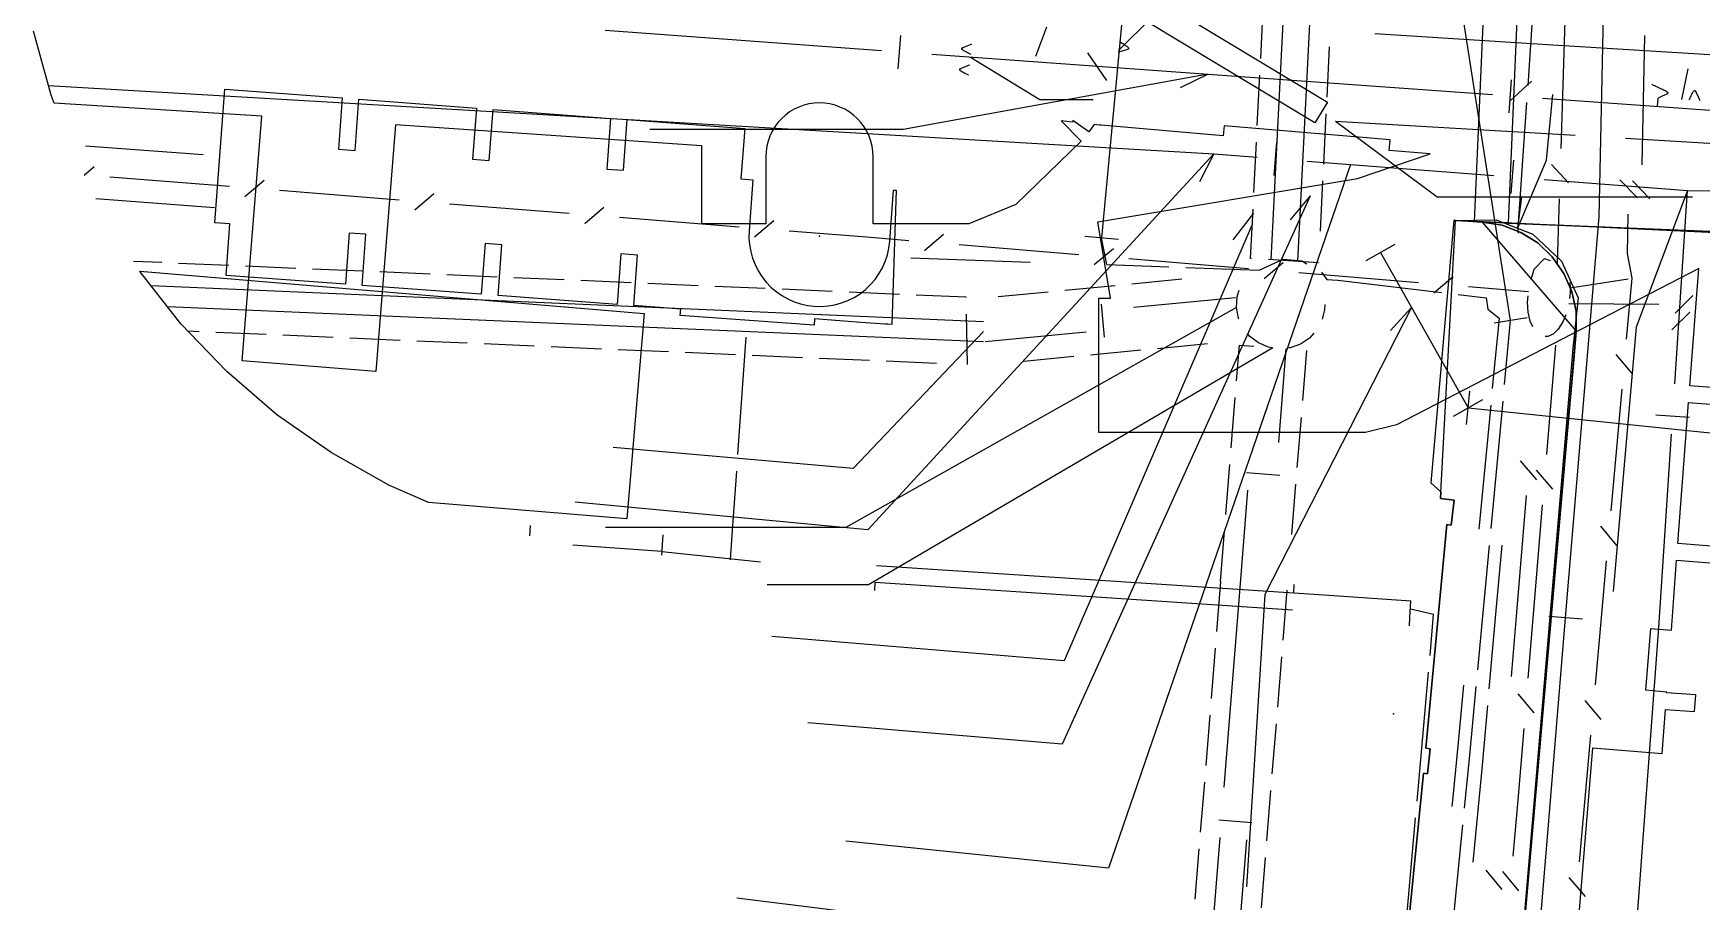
# Model space of a CAD drawing. Header units: metres. Extents: x 4550 to 4731, y 10605 to 11772.
# Drawn here: x 4605.96 to 4655.67, y 11188.23 to 11214.11 of the extents above; entities that cross this region are included whole.
import ezdxf

# ---------------------------------------------------------------- set-up
doc = ezdxf.new("R2010")
doc.units = ezdxf.units.M
for name, color, linetype in [('BOUNDARY', 7, 'Continuous'), ('BUILDING', 7, 'Continuous'), ('CURB', 7, 'Continuous'), ('ELECTR_CABLE', 7, 'Continuous'), ('ELECTR_CABLE_COMM', 7, 'Continuous'), ('GAS', 7, 'Continuous'), ('GROUND', 7, 'Continuous'), ('LAMP', 7, 'Continuous'), ('ROAD', 7, 'Continuous'), ('SEWER', 7, 'Continuous'), ('SIDEWALK_PATH', 7, 'Continuous'), ('TREE', 7, 'Continuous'), ('WATER_PIPELINE', 7, 'Continuous')]:
    doc.layers.add(name, color=color, linetype=linetype)

msp = doc.modelspace()

# ---------------------------------------------------------------- linework, layer by layer
at = {"layer": 'BOUNDARY'}
for points in [[(4674.76, 11336.34), (4670.81, 11251.59), (4677.122, 11251.296), (4676.61, 11237.56), (4675.455, 11237.528), (4671.363, 11237.706), (4671.247, 11234.631), (4670.178, 11233.668), (4669.658, 11218.523), (4669.454, 11216.514), (4668.544, 11216.586), (4666.299, 11216.734), (4650.273, 11217.071), (4649.9, 11208.453), (4665.988, 11207.795), (4668.437, 11207.555), (4668.195, 11205.088), (4668.369, 11201.986), (4667.361, 11189.295), (4667.078, 11189.318), (4666.881, 11186.841)], [(4646.779, 11185.96), (4647.379, 11192.054), (4647.503, 11192.041), (4647.578, 11192.787), (4647.454, 11192.801), (4648.08, 11199.466), (4648.21, 11199.451), (4648.295, 11200.196), (4647.89, 11200.242), (4648.339, 11208.534), (4648.902, 11208.499), (4649.274, 11217.098)]]:
    msp.add_lwpolyline(points, dxfattribs=at)
at = {"layer": 'BUILDING'}
msp.add_lwpolyline([(4624.154, 11205.759), (4623.64, 11199.633), (4617.729, 11200.129), (4616.552, 11200.644), (4614.832, 11201.61), (4613.215, 11202.74), (4611.717, 11204.025), (4610.353, 11205.45), (4609.137, 11207.004), (4609.127, 11207.019)], close=True, dxfattribs=at)
at = {"layer": 'CURB'}
for points in [[(4648.285, 11208.538), (4649.134, 11208.484)], [(4649.134, 11208.484), (4651.934, 11205.229)], [(4651.934, 11205.229), (4651.86, 11204.383)], [(4651.86, 11204.383), (4651.627, 11201.719)], [(4651.627, 11201.719), (4649.787, 11180.685)]]:
    msp.add_lwpolyline(points, dxfattribs=at)
at = {"layer": 'ELECTR_CABLE'}
for points in [[(4651.617, 11196.688), (4652.611, 11208.636), (4653.483, 11248.793)], [(4638.866, 11219.585), (4638.252, 11212.981), (4637.79, 11208.017)], [(4651.702, 11216.133), (4651.495, 11215.962), (4650.611, 11214.36), (4650.487, 11212.551)], [(4649.976, 11205.548), (4648.374, 11215.796)], [(4638.291, 11213.593), (4639.291, 11214.593), (4640.885, 11214.593)], [(4636.15, 11214.29), (4635.816, 11213.417)], [(4633.891, 11213.482), (4633.877, 11213.488), (4633.831, 11213.511), (4633.811, 11213.521), (4633.78, 11213.537), (4633.746, 11213.554), (4633.724, 11213.567), (4633.702, 11213.58), (4633.686, 11213.589), (4633.67, 11213.6), (4633.661, 11213.607), (4633.653, 11213.613), (4633.646, 11213.619), (4633.644, 11213.621), (4633.641, 11213.624), (4633.636, 11213.629), (4633.634, 11213.632), (4633.632, 11213.634), (4633.63, 11213.637), (4633.628, 11213.64), (4633.626, 11213.644), (4633.625, 11213.646), (4633.625, 11213.648), (4633.624, 11213.649), (4633.624, 11213.651), (4633.624, 11213.652), (4633.624, 11213.654), (4633.624, 11213.656), (4633.624, 11213.658), (4633.624, 11213.659), (4633.625, 11213.66), (4633.625, 11213.661), (4633.625, 11213.662), (4633.626, 11213.663), (4633.627, 11213.665), (4633.628, 11213.666), (4633.629, 11213.668), (4633.63, 11213.669), (4633.631, 11213.67), (4633.632, 11213.671), (4633.633, 11213.672), (4633.634, 11213.673), (4633.635, 11213.674), (4633.638, 11213.676), (4633.64, 11213.677), (4633.643, 11213.679), (4633.647, 11213.681), (4633.651, 11213.682), (4633.659, 11213.686), (4633.751, 11213.723), (4633.781, 11213.735), (4633.883, 11213.776), (4633.923, 11213.792)], [(4638.344, 11213.852), (4638.357, 11213.844), (4638.401, 11213.817), (4638.42, 11213.805), (4638.449, 11213.787), (4638.481, 11213.766), (4638.502, 11213.751), (4638.523, 11213.736), (4638.538, 11213.725), (4638.552, 11213.713), (4638.561, 11213.705), (4638.568, 11213.698), (4638.574, 11213.692), (4638.577, 11213.689), (4638.579, 11213.686), (4638.583, 11213.681), (4638.586, 11213.678), (4638.587, 11213.675), (4638.589, 11213.672), (4638.59, 11213.669), (4638.592, 11213.665), (4638.592, 11213.663), (4638.593, 11213.661), (4638.593, 11213.66), (4638.593, 11213.658), (4638.593, 11213.657), (4638.593, 11213.655), (4638.593, 11213.653), (4638.593, 11213.651), (4638.592, 11213.65), (4638.592, 11213.649), (4638.591, 11213.648), (4638.591, 11213.647), (4638.59, 11213.646), (4638.589, 11213.645), (4638.588, 11213.643), (4638.587, 11213.642), (4638.586, 11213.641), (4638.585, 11213.64), (4638.584, 11213.639), (4638.582, 11213.638), (4638.581, 11213.637), (4638.58, 11213.636), (4638.577, 11213.635), (4638.575, 11213.634), (4638.572, 11213.632), (4638.567, 11213.631), (4638.563, 11213.629), (4638.556, 11213.627), (4638.46, 11213.598), (4638.428, 11213.589), (4638.323, 11213.559), (4638.282, 11213.547)], [(4633.827, 11212.861), (4633.813, 11212.868), (4633.767, 11212.89), (4633.746, 11212.901), (4633.716, 11212.916), (4633.682, 11212.934), (4633.659, 11212.946), (4633.637, 11212.959), (4633.621, 11212.969), (4633.606, 11212.979), (4633.596, 11212.986), (4633.588, 11212.992), (4633.582, 11212.998), (4633.579, 11213.001), (4633.576, 11213.003), (4633.572, 11213.008), (4633.569, 11213.011), (4633.567, 11213.014), (4633.565, 11213.017), (4633.564, 11213.02), (4633.562, 11213.023), (4633.561, 11213.025), (4633.56, 11213.027), (4633.56, 11213.028), (4633.56, 11213.03), (4633.559, 11213.031), (4633.559, 11213.034), (4633.559, 11213.035), (4633.56, 11213.037), (4633.56, 11213.038), (4633.56, 11213.039), (4633.56, 11213.04), (4633.561, 11213.041), (4633.561, 11213.042), (4633.562, 11213.044), (4633.563, 11213.045), (4633.564, 11213.047), (4633.565, 11213.048), (4633.566, 11213.049), (4633.567, 11213.05), (4633.568, 11213.051), (4633.57, 11213.052), (4633.571, 11213.053), (4633.573, 11213.055), (4633.575, 11213.056), (4633.579, 11213.058), (4633.583, 11213.06), (4633.587, 11213.062), (4633.594, 11213.065), (4633.686, 11213.103), (4633.717, 11213.115), (4633.819, 11213.156), (4633.859, 11213.171)], [(4633.882, 11213.396), (4635.947, 11212.141), (4637.542, 11212.141)], [(4655.075, 11212.14), (4655.272, 11213.053)], [(4654.386, 11212.491), (4654.372, 11212.497), (4654.325, 11212.517), (4654.304, 11212.526), (4654.272, 11212.54), (4654.238, 11212.556), (4654.214, 11212.568), (4654.191, 11212.579), (4654.189, 11212.58)], [(4650.197, 11208.31), (4651.047, 11210.328), (4651.238, 11212.281)], [(4650.453, 11212.052), (4650.197, 11208.31), (4650.203, 11208.149)], [(4654.35, 11211.93), (4654.37, 11212.18)], [(4654.386, 11212.491), (4654.4, 11212.485), (4654.447, 11212.465), (4654.468, 11212.456), (4654.499, 11212.442), (4654.534, 11212.426), (4654.558, 11212.415), (4654.58, 11212.403), (4654.596, 11212.394), (4654.613, 11212.385), (4654.623, 11212.378), (4654.631, 11212.373), (4654.637, 11212.367), (4654.64, 11212.365), (4654.643, 11212.362), (4654.648, 11212.358), (4654.651, 11212.355), (4654.653, 11212.352), (4654.655, 11212.35), (4654.657, 11212.347), (4654.659, 11212.343), (4654.66, 11212.341), (4654.66, 11212.34), (4654.661, 11212.338), (4654.661, 11212.336), (4654.662, 11212.335), (4654.662, 11212.333), (4654.662, 11212.331), (4654.662, 11212.329), (4654.661, 11212.328), (4654.661, 11212.327), (4654.661, 11212.326), (4654.661, 11212.325), (4654.66, 11212.324), (4654.659, 11212.323), (4654.659, 11212.321), (4654.657, 11212.319), (4654.657, 11212.318), (4654.656, 11212.317), (4654.655, 11212.316), (4654.654, 11212.315), (4654.652, 11212.314), (4654.651, 11212.313), (4654.649, 11212.311), (4654.647, 11212.31), (4654.644, 11212.308), (4654.64, 11212.305), (4654.636, 11212.303), (4654.629, 11212.3), (4654.539, 11212.257), (4654.509, 11212.244), (4654.409, 11212.198), (4654.37, 11212.18)], [(4655.304, 11212.127), (4655.31, 11212.141), (4655.331, 11212.188), (4655.34, 11212.209), (4655.354, 11212.24), (4655.37, 11212.275), (4655.381, 11212.298), (4655.393, 11212.321), (4655.402, 11212.337), (4655.412, 11212.353), (4655.418, 11212.363), (4655.424, 11212.371), (4655.429, 11212.378), (4655.432, 11212.381), (4655.434, 11212.384), (4655.439, 11212.388), (4655.442, 11212.391), (4655.445, 11212.393), (4655.447, 11212.395), (4655.45, 11212.397), (4655.453, 11212.399), (4655.456, 11212.4), (4655.457, 11212.401), (4655.459, 11212.401), (4655.46, 11212.402), (4655.462, 11212.402), (4655.464, 11212.402), (4655.466, 11212.402), (4655.468, 11212.402), (4655.468, 11212.402), (4655.47, 11212.402), (4655.471, 11212.401), (4655.472, 11212.401), (4655.473, 11212.4), (4655.474, 11212.4), (4655.476, 11212.399), (4655.478, 11212.398), (4655.479, 11212.397), (4655.48, 11212.396), (4655.481, 11212.395), (4655.482, 11212.394), (4655.483, 11212.393), (4655.484, 11212.392), (4655.486, 11212.389), (4655.487, 11212.387), (4655.489, 11212.384), (4655.491, 11212.38), (4655.493, 11212.376), (4655.497, 11212.369), (4655.539, 11212.279), (4655.552, 11212.248), (4655.598, 11212.149), (4655.616, 11212.109)], [(4607.513, 11210.759), (4611.012, 11210.493)], [(4607.82, 11209.183), (4611.35, 11208.922)], [(4650.197, 11208.31), (4650.316, 11209.236)], [(4637.292, 11208.063), (4638.288, 11207.971)], [(4637.94, 11207.215), (4637.79, 11208.017)], [(4632.101, 11207.414), (4635.661, 11207.293)], [(4637.94, 11207.215), (4639.794, 11207.148)], [(4640.294, 11207.13), (4642.483, 11207.051), (4643.201, 11207.382), (4643.754, 11207.327), (4643.905, 11207.24)], [(4644.337, 11206.99), (4644.499, 11206.775), (4644.83, 11206.747), (4647.918, 11206.38)], [(4648.414, 11206.321), (4649.248, 11206.222), (4649.303, 11205.891), (4649.635, 11205.614), (4649.432, 11203.52)], [(4650.47, 11205.625), (4649.482, 11205.471)], [(4649.798, 11203.646), (4649.976, 11205.548)], [(4627.191, 11205.053), (4626.94, 11201.553)], [(4649.395, 11199.345), (4649.751, 11203.148)], [(4649.384, 11203.023), (4649.027, 11199.329)], [(4626.904, 11201.055), (4626.778, 11199.304)], [(4620.758, 11199.441), (4620.736, 11199.133)], [(4624.717, 11199.16), (4624.674, 11198.554)], [(4626.778, 11199.304), (4626.715, 11198.416)], [(4624.682, 11198.661), (4622.034, 11198.849)], [(4624.682, 11198.661), (4627.623, 11198.355)], [(4649.17, 11196.946), (4649.348, 11198.847)], [(4649.716, 11198.854), (4649.54, 11196.907)], [(4631.077, 11198.247), (4643.513, 11197.429)], [(4631.028, 11197.499), (4631.044, 11197.749)], [(4631.045, 11197.749), (4643.48, 11196.93)], [(4643.513, 11197.429), (4643.53, 11197.678)], [(4643.518, 11197.428), (4644.706, 11197.35), (4647.008, 11197.198)], [(4646.976, 11196.7), (4647.008, 11197.198)], [(4646.959, 11196.45), (4646.975, 11196.7)], [(4647.575, 11195.566), (4647.683, 11196.783), (4646.992, 11196.949)], [(4649.001, 11195.133), (4649.17, 11196.946)], [(4649.54, 11196.907), (4649.33, 11194.571)], [(4649.857, 11175.53), (4651.063, 11190.03), (4651.617, 11196.688)], [(4652.115, 11196.646), (4651.119, 11196.729)], [(4647.19, 11191.219), (4647.441, 11194.048), (4647.531, 11195.068)], [(4648.577, 11194.679), (4648.411, 11192.971), (4648.254, 11191.346), (4648.229, 11191.062)], [(4648.606, 11191.012), (4648.762, 11192.583), (4648.954, 11194.636)], [(4649.285, 11194.073), (4649.115, 11192.191), (4648.854, 11189.403)], [(4646.804, 11186.873), (4647.146, 11190.721)], [(4648.196, 11186.892), (4648.556, 11190.515)]]:
    msp.add_lwpolyline(points, dxfattribs=at)
msp.add_lwpolyline([(4615.659, 11212.145), (4619.158, 11211.878), (4619.043, 11210.36), (4619.541, 11210.323), (4619.657, 11211.84), (4623.156, 11211.574), (4623.041, 11210.065), (4623.54, 11210.028), (4623.655, 11211.536), (4627.154, 11211.269), (4627.039, 11209.769), (4627.398, 11209.742), (4627.286, 11208.221), (4627.281, 11208.015), (4627.296, 11207.81), (4627.331, 11207.607), (4627.386, 11207.408), (4627.46, 11207.216), (4627.553, 11207.032), (4627.663, 11206.858), (4627.79, 11206.695), (4627.932, 11206.546), (4628.088, 11206.411), (4628.256, 11206.293), (4628.436, 11206.191), (4628.624, 11206.107), (4628.82, 11206.043), (4629.021, 11205.997), (4629.225, 11205.972), (4629.431, 11205.967), (4629.637, 11205.982), (4629.84, 11206.017), (4630.039, 11206.072), (4630.231, 11206.147), (4630.415, 11206.239), (4630.589, 11206.349), (4630.752, 11206.476), (4630.901, 11206.618), (4631.036, 11206.774), (4631.154, 11206.943), (4631.256, 11207.122), (4631.339, 11207.31), (4631.404, 11207.506), (4631.449, 11207.707), (4631.474, 11207.912), (4631.587, 11209.433), (4631.594, 11209.433), (4631.67, 11209.43), (4631.533, 11205.433), (4631.418, 11205.437), (4631.339, 11205.441), (4630.617, 11205.494), (4629.235, 11205.596), (4629.221, 11205.409), (4625.232, 11205.696), (4625.246, 11205.891), (4623.852, 11205.994), (4623.963, 11207.501), (4623.465, 11207.539), (4623.353, 11206.031), (4619.802, 11206.293), (4619.914, 11207.809), (4619.415, 11207.847), (4619.303, 11206.33), (4615.751, 11206.592), (4615.864, 11208.118), (4615.366, 11208.156), (4615.253, 11206.629), (4611.701, 11206.891), (4611.814, 11208.426), (4611.358, 11208.461), (4611.662, 11212.449), (4615.161, 11212.183), (4615.045, 11210.655), (4615.543, 11210.618)], close=True, dxfattribs=at)
at = {"layer": 'ELECTR_CABLE_COMM'}
for points in [[(4651.597, 11214.486), (4651.473, 11210.673)], [(4653.964, 11214.043), (4653.884, 11210.194)], [(4607.468, 11209.88), (4607.768, 11210.136)], [(4651.193, 11210.197), (4651.705, 11209.65)], [(4608.23, 11209.833), (4611.797, 11209.55)], [(4612.26, 11209.247), (4612.83, 11209.734)], [(4653.755, 11209.203), (4653.232, 11209.74)], [(4653.609, 11209.714), (4654.128, 11209.173)], [(4613.293, 11209.431), (4616.86, 11209.148)], [(4617.322, 11208.845), (4617.892, 11209.332)], [(4651.425, 11209.174), (4651.363, 11207.267)], [(4618.355, 11209.029), (4621.922, 11208.746)], [(4622.384, 11208.444), (4622.955, 11208.93)], [(4623.417, 11208.627), (4626.984, 11208.344)], [(4653.595, 11206.807), (4653.465, 11207.546), (4653.482, 11208.722)], [(4627.447, 11208.042), (4628.017, 11208.528)], [(4628.48, 11208.226), (4630.795, 11208.042), (4632.046, 11207.938)], [(4632.508, 11207.634), (4633.08, 11208.119)], [(4633.541, 11207.815), (4637.107, 11207.52)], [(4637.569, 11207.215), (4638.141, 11207.7)], [(4645.668, 11207.335), (4646.54, 11207.825)], [(4646.104, 11207.58), (4648.71, 11202.947)], [(4638.602, 11207.396), (4642.168, 11207.101)], [(4642.63, 11206.797), (4643.202, 11207.281)], [(4650.59, 11206.775), (4650.676, 11207.075), (4650.984, 11207.402), (4651.159, 11207.34)], [(4643.663, 11206.977), (4647.229, 11206.682)], [(4647.691, 11206.378), (4648.263, 11206.862)], [(4651.745, 11206.678), (4651.747, 11206.52), (4651.75, 11206.378), (4651.73, 11206.205)], [(4651.747, 11206.52), (4653.477, 11206.789)], [(4653.432, 11204.996), (4653.595, 11206.807)], [(4648.724, 11206.558), (4650.507, 11206.411)], [(4650.635, 11205.36), (4650.561, 11205.532), (4650.503, 11205.8), (4650.484, 11206.099), (4650.498, 11206.285)], [(4654.876, 11205.767), (4655.41, 11206.292)], [(4647.026, 11205.939), (4642.651, 11197.386), (4642.104, 11188.67)], [(4647.026, 11205.939), (4646.394, 11205.252)], [(4651.619, 11205.719), (4651.532, 11205.507), (4651.397, 11205.294), (4651.244, 11205.145), (4651.083, 11205.071), (4651.008, 11205.073)], [(4651.712, 11206.059), (4654.393, 11206.036)], [(4654.778, 11205.268), (4655.313, 11205.793)], [(4651.313, 11204.817), (4651.043, 11201.551)], [(4653.605, 11203.962), (4653.125, 11204.537)], [(4648.274, 11202.702), (4649.146, 11203.192)], [(4648.659, 11202.45), (4648.761, 11203.444)], [(4652.972, 11199.881), (4653.298, 11203.502)], [(4648.71, 11202.947), (4664.2, 11201.35)], [(4650.261, 11201.369), (4650.745, 11200.797)], [(4650.739, 11201.089), (4651.224, 11200.518)], [(4650.441, 11200.336), (4650.152, 11196.842)], [(4650.92, 11200.056), (4650.65, 11196.79)], [(4653.145, 11198.846), (4652.664, 11199.422)], [(4652.674, 11196.576), (4652.837, 11198.387)], [(4650.152, 11196.842), (4649.995, 11194.935)], [(4650.65, 11196.79), (4650.492, 11194.886)], [(4652.504, 11194.686), (4652.674, 11196.576)], [(4650.188, 11194.425), (4650.673, 11193.853)], [(4652.677, 11193.652), (4652.197, 11194.227)], [(4650.369, 11193.391), (4650.192, 11191.251), (4650.042, 11189.585)], [(4652.03, 11189.412), (4652.37, 11193.192)], [(4649.236, 11189.169), (4649.716, 11188.594)], [(4649.734, 11189.126), (4650.215, 11188.55)], [(4652.204, 11188.378), (4651.722, 11188.952)]]:
    msp.add_lwpolyline(points, dxfattribs=at)
at = {"layer": 'GAS'}
for points in [[(4656.231, 11203.535), (4655.32, 11203.604), (4655.584, 11207.097), (4646.576, 11202.438), (4645.657, 11202.215), (4637.707, 11202.215), (4637.707, 11206.215), (4638.058, 11206.215), (4637.678, 11208.494), (4645.411, 11209.784), (4647.579, 11210.515), (4646.356, 11210.621), (4646.384, 11210.938), (4641.442, 11211.355), (4641.415, 11211.051), (4637.776, 11211.368), (4637.726, 11211.373), (4637.566, 11211.391), (4637.409, 11211.171), (4636.929, 11211.512), (4636.924, 11211.464), (4636.588, 11211.501), (4637.176, 11210.898), (4635.231, 11209.002), (4633.835, 11208.434), (4630.98, 11208.434), (4630.98, 11210.434), (4630.972, 11210.59), (4630.949, 11210.746), (4630.911, 11210.898), (4630.858, 11211.046), (4630.791, 11211.188), (4630.711, 11211.322), (4630.617, 11211.449), (4630.512, 11211.565), (4630.395, 11211.67), (4630.269, 11211.764), (4630.134, 11211.845), (4629.992, 11211.912), (4629.845, 11211.965), (4629.692, 11212.003), (4629.537, 11212.026), (4629.38, 11212.034), (4629.223, 11212.026), (4629.068, 11212.003), (4628.916, 11211.965), (4628.768, 11211.912), (4628.626, 11211.845), (4628.491, 11211.764), (4628.365, 11211.67), (4628.249, 11211.565), (4628.143, 11211.449), (4628.05, 11211.322), (4627.969, 11211.188), (4627.902, 11211.046), (4627.849, 11210.898), (4627.811, 11210.746), (4627.788, 11210.59), (4627.78, 11210.434), (4627.78, 11208.434), (4625.877, 11208.434), (4625.877, 11210.753), (4616.751, 11211.382), (4616.16, 11204.026), (4612.173, 11204.346), (4612.759, 11211.64), (4606.572, 11212.032), (4606.481, 11212.269), (4605.955, 11214.17)], [(4656.459, 11198.786), (4654.963, 11198.899), (4655.282, 11203.105), (4656.191, 11203.036)], [(4651.11, 11176.748), (4652.431, 11192.808), (4654.489, 11192.639), (4654.589, 11193.956), (4655.457, 11193.891), (4655.497, 11194.389), (4654.626, 11194.455), (4654.628, 11194.476), (4654.003, 11194.526), (4654.151, 11196.371), (4654.768, 11196.322), (4654.925, 11198.401), (4656.421, 11198.287)]]:
    msp.add_lwpolyline(points, dxfattribs=at)
at = {"layer": 'GROUND'}
msp.add_lwpolyline([(4649.274, 11217.098), (4649.574, 11217.086), (4650.162, 11217.052), (4650.273, 11217.071), (4649.901, 11208.46), (4649.769, 11208.466), (4649.791, 11208.457), (4649.134, 11208.484), (4648.902, 11208.499)], close=True, dxfattribs=at)
at = {"layer": 'LAMP'}
msp.add_point((4646.49, 11193.824), dxfattribs=at)
at = {"layer": 'ROAD'}
for points in [[(4658.801, 11160.843), (4662.645, 11204.46), (4663.48, 11205.955), (4664.747, 11207.03), (4666.307, 11207.604), (4668.019, 11207.596), (4648.339, 11208.534), (4649.55, 11208.552), (4650.64, 11208.124), (4651.493, 11207.322), (4651.995, 11206.22), (4651.835, 11204.716), (4648.788, 11169.266)], [(4658.901, 11161.33), (4662.707, 11205.069), (4663.007, 11206.141), (4663.653, 11207.006), (4664.562, 11207.587), (4665.653, 11207.809), (4649.134, 11208.484), (4649.726, 11208.387), (4650.282, 11208.176), (4650.785, 11207.86), (4651.22, 11207.446), (4651.564, 11206.955), (4651.801, 11206.41), (4651.927, 11205.829), (4651.934, 11205.229), (4649.787, 11180.685)]]:
    msp.add_lwpolyline(points, dxfattribs=at)
at = {"layer": 'SEWER'}
for points in [[(4635.185, 11216.848), (4635.557, 11217.464), (4644.519, 11212.056), (4644.147, 11211.44), (4635.185, 11216.848)], [(4642.842, 11207.354), (4643.335, 11217.195)], [(4643.641, 11207.314), (4644.134, 11217.155)], [(4642.531, 11213.358), (4642.607, 11214.856)], [(4622.991, 11214.199), (4631.231, 11213.598)], [(4631.793, 11214.042), (4631.721, 11213.054)], [(4644.573, 11213.707), (4644.499, 11212.208)], [(4632.727, 11213.488), (4640.967, 11212.887)], [(4637.366, 11213.525), (4637.935, 11212.702)], [(4640.967, 11212.887), (4631.877, 11211.238), (4624.322, 11211.238)], [(4640.967, 11212.887), (4640.126, 11212.48)], [(4640.967, 11212.887), (4649.434, 11212.281)], [(4642.429, 11211.361), (4642.505, 11212.859)], [(4649.996, 11212.726), (4649.925, 11211.738)], [(4649.951, 11212.09), (4650.595, 11212.683)], [(4650.931, 11212.173), (4659.398, 11211.567)], [(4644.474, 11211.709), (4644.4, 11210.211)], [(4644.76, 11211.49), (4651.905, 11211.07)], [(4644.76, 11211.49), (4647.785, 11209.231), (4655.397, 11209.231)], [(4642.327, 11209.363), (4642.404, 11210.861)], [(4653.402, 11210.981), (4660.547, 11210.561)], [(4644.375, 11209.711), (4644.301, 11208.213)], [(4644.004, 11209.27), (4636.614, 11192.918), (4629.03, 11193.56)], [(4644.004, 11209.27), (4643.406, 11208.553)], [(4642.319, 11208.744), (4641.703, 11207.955)], [(4642.259, 11207.395), (4642.227, 11207.397), (4642.302, 11208.864)], [(4642.279, 11208.408), (4636.669, 11195.402), (4627.965, 11196.127)], [(4609.782, 11207.275), (4608.942, 11207.311)], [(4611.78, 11207.189), (4610.282, 11207.253)], [(4613.778, 11207.103), (4612.28, 11207.167)], [(4615.777, 11207.017), (4614.278, 11207.081)], [(4644.255, 11207.27), (4642.758, 11207.364)], [(4609.463, 11206.588), (4634.267, 11205.52)], [(4617.775, 11206.931), (4616.276, 11206.995)], [(4619.773, 11206.845), (4618.274, 11206.909)], [(4621.771, 11206.759), (4620.272, 11206.823)], [(4623.769, 11206.673), (4622.271, 11206.737)], [(4625.767, 11206.587), (4624.269, 11206.651)], [(4636.696, 11206.455), (4638.189, 11206.597)], [(4638.687, 11206.645), (4640.18, 11206.787)], [(4627.766, 11206.501), (4626.267, 11206.565)], [(4629.764, 11206.415), (4628.265, 11206.479)], [(4631.762, 11206.329), (4630.263, 11206.393)], [(4633.756, 11206.239), (4633.756, 11206.243), (4632.261, 11206.307)], [(4634.705, 11206.266), (4636.198, 11206.408)], [(4638.744, 11205.947), (4641.783, 11206.236)], [(4641.88, 11205.593), (4641.868, 11205.619), (4641.807, 11205.937), (4641.826, 11206.261), (4641.886, 11206.45)], [(4609.949, 11205.966), (4634.267, 11204.92)], [(4641.807, 11205.937), (4630.166, 11199.379), (4623.001, 11199.379)], [(4633.795, 11204.239), (4633.766, 11205.739)], [(4637.771, 11206.04), (4637.865, 11205.053)], [(4644.438, 11206.022), (4644.429, 11205.868), (4644.362, 11205.593)], [(4610.555, 11205.24), (4610.892, 11205.225)], [(4611.392, 11205.204), (4612.891, 11205.139)], [(4613.39, 11205.118), (4614.889, 11205.053)], [(4634.267, 11205.22), (4630.381, 11201.133), (4623.236, 11201.761)], [(4634.322, 11204.924), (4637.331, 11205.21)], [(4642.874, 11204.738), (4642.767, 11204.754), (4642.468, 11204.879), (4642.208, 11205.074), (4642.134, 11205.166)], [(4644.11, 11205.167), (4643.984, 11205.027), (4643.714, 11204.847), (4643.409, 11204.738), (4643.37, 11204.734)], [(4615.388, 11205.032), (4616.887, 11204.967)], [(4617.386, 11204.946), (4618.885, 11204.881)], [(4619.385, 11204.86), (4620.883, 11204.795)], [(4621.383, 11204.774), (4622.881, 11204.709)], [(4623.381, 11204.688), (4624.879, 11204.623)], [(4625.379, 11204.602), (4626.878, 11204.537)], [(4642.894, 11204.735), (4630.845, 11197.667), (4627.823, 11197.667)], [(4638.955, 11204.662), (4637.462, 11204.52)], [(4640.946, 11204.851), (4639.453, 11204.709)], [(4641.812, 11203.752), (4641.897, 11204.815), (4642.329, 11204.781)], [(4643.068, 11201.913), (4643.293, 11204.706)], [(4643.891, 11204.655), (4643.771, 11203.16)], [(4627.377, 11204.516), (4628.876, 11204.451)], [(4629.375, 11204.43), (4630.874, 11204.365)], [(4631.373, 11204.344), (4632.872, 11204.279)], [(4636.964, 11204.472), (4635.471, 11204.331)], [(4641.652, 11201.758), (4641.772, 11203.254)], [(4643.731, 11202.661), (4643.61, 11201.166)], [(4641.491, 11199.765), (4641.611, 11201.26)], [(4642.11, 11201.019), (4643.097, 11200.939)], [(4643.57, 11200.668), (4643.45, 11199.173)], [(4641.928, 11197.708), (4642.151, 11200.489)], [(4641.331, 11197.771), (4641.451, 11199.267)], [(4641.331, 11197.771), (4641.211, 11196.276)], [(4641.44, 11191.636), (4641.928, 11197.708)], [(4643.197, 11196.021), (4643.317, 11197.516)], [(4641.171, 11195.778), (4641.051, 11194.283)], [(4643.037, 11194.028), (4643.157, 11195.523)], [(4641.011, 11193.784), (4640.89, 11192.289)], [(4642.876, 11192.034), (4642.997, 11193.529)], [(4640.85, 11191.791), (4640.73, 11190.295)], [(4642.716, 11190.041), (4642.836, 11191.536)], [(4641.278, 11190.67), (4642.265, 11190.59)], [(4640.69, 11189.797), (4640.57, 11188.302)], [(4640.832, 11184.069), (4641.32, 11190.141)], [(4641.629, 11184.005), (4642.116, 11190.067)], [(4642.556, 11188.047), (4642.676, 11189.542)], [(4638.218, 11182.626), (4632.579, 11187.622), (4626.916, 11188.329)]]:
    msp.add_lwpolyline(points, dxfattribs=at)
at = {"layer": 'SIDEWALK_PATH'}
msp.add_lwpolyline([(4649.787, 11180.685), (4651.934, 11205.229), (4651.927, 11205.829), (4651.801, 11206.41), (4651.564, 11206.955), (4651.22, 11207.446), (4650.785, 11207.86), (4650.282, 11208.176), (4649.726, 11208.387), (4649.134, 11208.484), (4648.339, 11208.534), (4648.285, 11208.538), (4647.6, 11200.714), (4647.901, 11200.447), (4647.89, 11200.242), (4648.295, 11200.196), (4648.21, 11199.451), (4648.08, 11199.466), (4647.454, 11192.801), (4647.578, 11192.787), (4647.503, 11192.041), (4647.379, 11192.054), (4646.779, 11185.96)], dxfattribs=at)
at = {"layer": 'TREE'}
msp.add_point((4629.381, 11208.067), dxfattribs=at)
at = {"layer": 'WATER_PIPELINE'}
for points in [[(4645.935, 11214.103), (4651.078, 11213.78)], [(4651.078, 11213.78), (4659.627, 11213.245)], [(4606.403, 11212.551), (4641.13, 11210.516)], [(4643, 11210.869), (4642.923, 11209.875)], [(4641.13, 11210.516), (4630.822, 11199.312), (4622.096, 11200.136)], [(4645.208, 11210.198), (4637.993, 11189.221), (4630.17, 11190.033)], [(4641.13, 11210.516), (4640.705, 11209.684)], [(4641.13, 11210.516), (4642.421, 11210.415)], [(4643.917, 11210.299), (4645.208, 11210.198)], [(4645.208, 11210.198), (4649.481, 11209.871)], [(4650.059, 11210.325), (4649.983, 11209.331)], [(4650.976, 11209.756), (4655.249, 11209.429)], [(4655.249, 11209.429), (4653.717, 11205.353), (4653.032, 11197.476)], [(4654.869, 11203.661), (4655.249, 11209.429)], [(4655.249, 11209.429), (4657.664, 11209.412)], [(4654.309, 11202.737), (4655.305, 11202.672)], [(4654.39, 11196.396), (4654.77, 11202.164)], [(4653.665, 11186.627), (4654.39, 11196.396)]]:
    msp.add_lwpolyline(points, dxfattribs=at)

doc.saveas('drawing.dxf')
